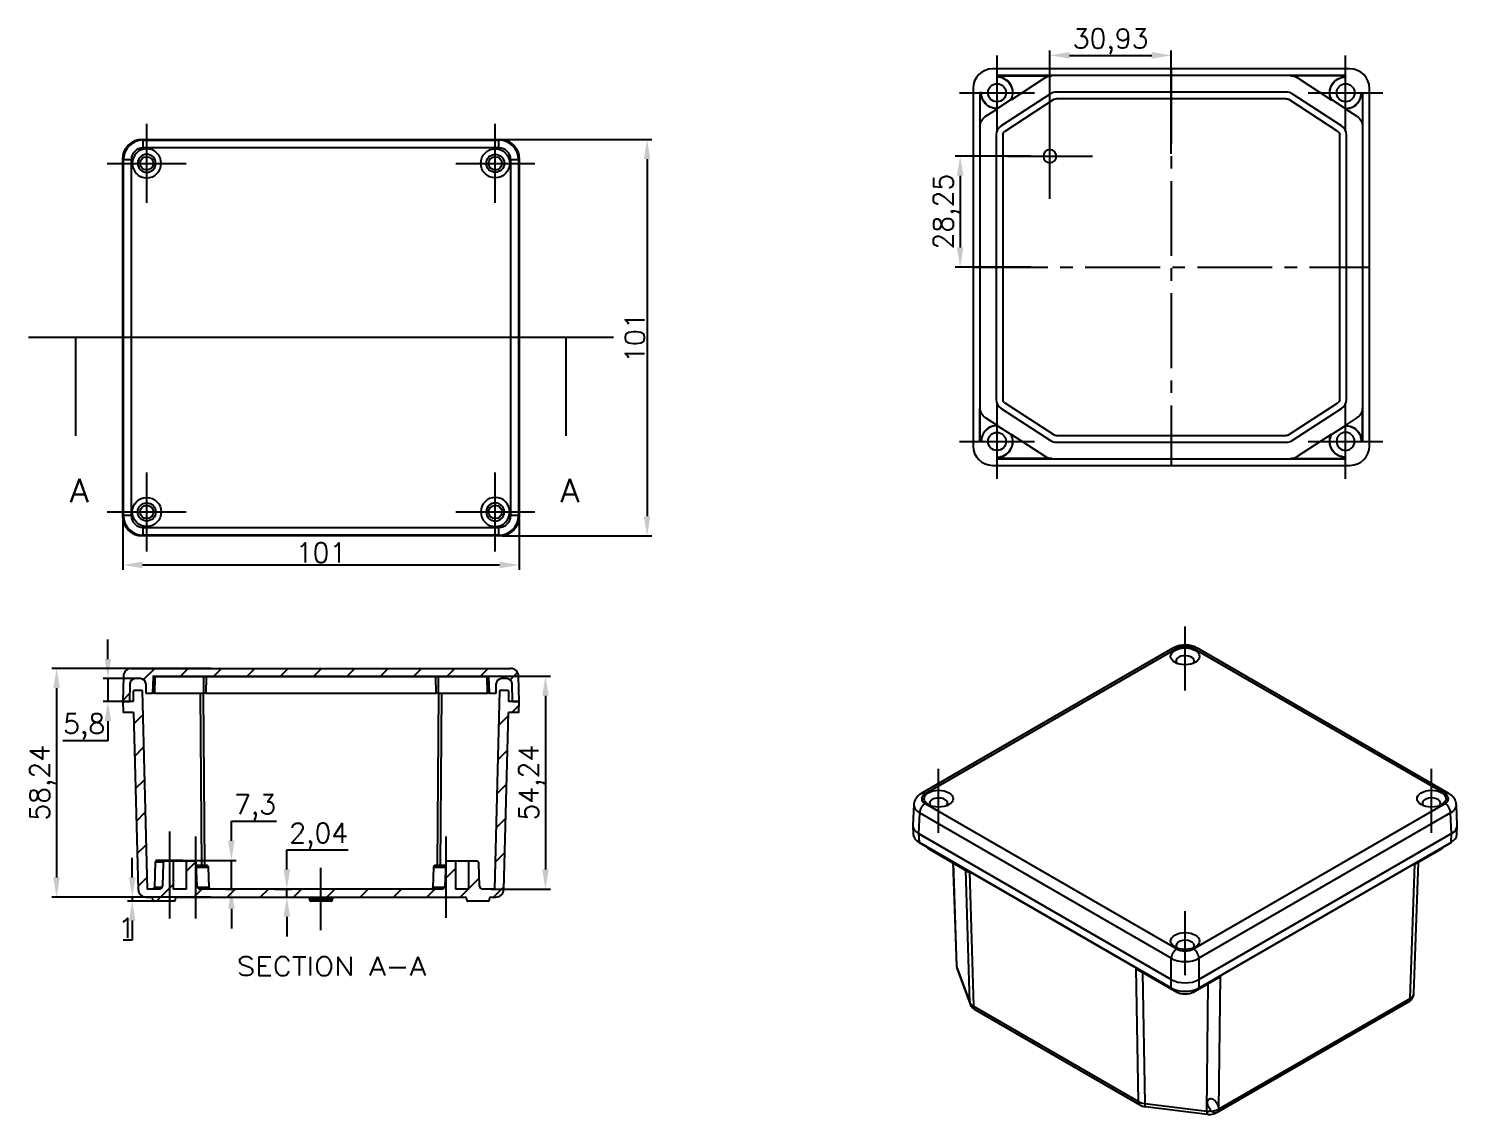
# Model space of a CAD drawing. Header units: millimetres. Extents: x 1378 to 1971, y 1043 to 1324.
# Drawn here: x 1378.2 to 1742.2, y 1047.1 to 1323.7 of the extents above; entities that cross this region are included whole.
import ezdxf
from ezdxf.lldxf.tags import DXFTag

# ---------------------------------------------------------------- set-up
doc = ezdxf.new("R2010")
doc.units = ezdxf.units.MM
doc.linetypes.add('CENTER2', pattern=[28.575, 19.05, -3.175, 3.175, -3.175])
for name, color, linetype in [('1', 7, 'Continuous'), ('50', 7, 'Continuous'), ('60', 7, 'Continuous'), ('zxx', 10, 'CENTER2')]:
    doc.layers.add(name, color=color, linetype=linetype)
doc.layers.add('ccx', color=90, linetype='Continuous', lineweight=15)
doc.styles.add('blockfont', font='simplex.shx', dxfattribs={"bigfont": 'bigfont'})
doc.styles.get("Standard").update_dxf_attribs({"font": 'txt', "bigfont": 'gbcbig.shx'})
tags = doc.linetypes.add('CENTER', pattern=[2, 1.25, -0.25, 0.25, -0.25]).pattern_tags.tags
tags[10:11] = [DXFTag(74, 4), DXFTag(75, 0), DXFTag(340, '0'), DXFTag(46, 0.0), DXFTag(50, 0.0), DXFTag(44, 0.0), DXFTag(45, 0.0)]
tags[8:9] = [DXFTag(74, 4), DXFTag(75, 0), DXFTag(340, '0'), DXFTag(46, 0.0), DXFTag(50, 0.0), DXFTag(44, 0.0), DXFTag(45, 0.0)]
tags[6:7] = [DXFTag(74, 4), DXFTag(75, 0), DXFTag(340, '0'), DXFTag(46, 0.0), DXFTag(50, 0.0), DXFTag(44, 0.0), DXFTag(45, 0.0)]
tags[4:5] = [DXFTag(74, 4), DXFTag(75, 0), DXFTag(340, '0'), DXFTag(46, 0.0), DXFTag(50, 0.0), DXFTag(44, 0.0), DXFTag(45, 0.0)]
tags = doc.linetypes.add('PHANTOM', pattern=[2.5, 1.25, -0.25, 0.25, -0.25, 0.25, -0.25]).pattern_tags.tags
tags[14:15] = [DXFTag(74, 4), DXFTag(75, 0), DXFTag(340, '0'), DXFTag(46, 0.0), DXFTag(50, 0.0), DXFTag(44, 0.0), DXFTag(45, 0.0)]
tags[12:13] = [DXFTag(74, 4), DXFTag(75, 0), DXFTag(340, '0'), DXFTag(46, 0.0), DXFTag(50, 0.0), DXFTag(44, 0.0), DXFTag(45, 0.0)]
tags[10:11] = [DXFTag(74, 4), DXFTag(75, 0), DXFTag(340, '0'), DXFTag(46, 0.0), DXFTag(50, 0.0), DXFTag(44, 0.0), DXFTag(45, 0.0)]
tags[8:9] = [DXFTag(74, 4), DXFTag(75, 0), DXFTag(340, '0'), DXFTag(46, 0.0), DXFTag(50, 0.0), DXFTag(44, 0.0), DXFTag(45, 0.0)]
tags[6:7] = [DXFTag(74, 4), DXFTag(75, 0), DXFTag(340, '0'), DXFTag(46, 0.0), DXFTag(50, 0.0), DXFTag(44, 0.0), DXFTag(45, 0.0)]
tags[4:5] = [DXFTag(74, 4), DXFTag(75, 0), DXFTag(340, '0'), DXFTag(46, 0.0), DXFTag(50, 0.0), DXFTag(44, 0.0), DXFTag(45, 0.0)]
doc.dimstyles.new('ISO-25', dxfattribs={"dimtxt": 5, "dimasz": 5, "dimexe": 1.25, "dimexo": 0.625, "dimtad": 1, "dimtoh": 1, "dimtxsty": 'Standard', "dimcen": 2.5, "dimadec": 0, "dimazin": 0, "dimtfac": 1, "dimtmove": 0, "dimatfit": 3, "dimfxl": 0, "dimarcsym": 0})

# ---------------------------------------------------------------- blocks, each defined once
blk = doc.blocks.new('HATCH1')
at = {"color": 251}
for p, q in [((354.799771, 467.370106), (354.851267, 467.42155)), ((448.089888, 467.275518), (448.244458, 467.429934)), ((352.021535, 464.594647), (352.056857, 464.629934)), ((451.128382, 461.829934), (452.996151, 463.695835)), ((354.846401, 458.935647), (357.110493, 461.197477)), ((447.861839, 458.566655), (450.247569, 460.950001)), ((355.062823, 450.670811), (357.326916, 452.932641)), ((447.633789, 449.857791), (450.01952, 452.241137)), ((355.279245, 442.405975), (357.543338, 444.667805)), ((447.405739, 441.148928), (449.79147, 443.532274)), ((355.495668, 434.141139), (357.75976, 436.402969)), ((447.17769, 432.440064), (449.56342, 434.82341)), ((355.71209, 425.876303), (357.976183, 428.138133)), ((446.94964, 423.7312), (449.335371, 426.114547)), ((368.220611, 421.410238), (370.593767, 423.781023)), ((355.928512, 417.611468), (358.192605, 419.873297)), ((434.16379, 419.439172), (436.820611, 422.093337)), ((440.220611, 417.008897), (442.869877, 419.655515)), ((360.592682, 413.789934), (364.820611, 418.013637)), ((370.08321, 414.789934), (372.125251, 416.829934)), ((378.572737, 414.789934), (380.614778, 416.829934)), ((387.062264, 414.789934), (389.104305, 416.829934)), ((395.551792, 414.789934), (397.593833, 416.829934)), ((404.041319, 414.789934), (406.08336, 416.829934)), ((412.530846, 414.789934), (414.572887, 416.829934)), ((421.020373, 414.789934), (423.062414, 416.829934)), ((429.5099, 414.789934), (431.551941, 416.829934)), ((437.999428, 414.789934), (440.041469, 416.829934)), ((446.488955, 414.789934), (449.107321, 417.405683))]:
    blk.add_line(p, q, dxfattribs=at)
blk = doc.blocks.new('HATCH3')
at = {"color": 251}
for p, q in [((357.338838, 470.16958), (360.202053, 473.029934)), ((366.729619, 471.069934), (368.69158, 473.029934)), ((375.219146, 471.069934), (377.181107, 473.029934)), ((383.708673, 471.069934), (385.670634, 473.029934)), ((392.1982, 471.069934), (394.160161, 473.029934)), ((400.687728, 471.069934), (402.649689, 473.029934)), ((409.177255, 471.069934), (411.139216, 473.029934)), ((417.666782, 471.069934), (419.628743, 473.029934)), ((426.156309, 471.069934), (428.11827, 473.029934)), ((434.645836, 471.069934), (436.607797, 473.029934)), ((443.135364, 471.069934), (445.097325, 473.029934)), ((450.705883, 470.151844), (452.584922, 472.029005)), ((352.026708, 464.86276), (353.772374, 466.606682))]:
    blk.add_line(p, q, dxfattribs=at)
blk = doc.blocks.new('ASSORTED_DRAFT1')
at = {"color": 43}
blk.add_solid([(340.020611, 557.276741), (341.628306, 551.276747), (338.412916, 551.276735), (340.020611, 557.276741)], dxfattribs=at)
blk = doc.blocks.new('ASSORTED_DRAFT2')
at = {"color": 43}
blk.add_solid([(465.020611, 557.276741), (466.628306, 551.276747), (463.412916, 551.276735), (465.020611, 557.276741)], dxfattribs=at)
blk = doc.blocks.new('*D23')
at = {"layer": 'ccx', "color": 0, "lineweight": -2}
for p, q in [((1498.82, 1295.45), (1537.02, 1295.45)), ((1535.77, 1290.45), (1535.77, 1199.45)), ((1498.82, 1194.45), (1537.02, 1194.45))]:
    blk.add_line(p, q, dxfattribs=at)
at = {"layer": 'ccx', "color": 0}
for points in [[(1534.94, 1290.45), (1536.6, 1290.45), (1535.77, 1295.45)], [(1534.94, 1199.45), (1536.6, 1199.45), (1535.77, 1194.45)]]:
    blk.add_solid(points, dxfattribs=at)
at = {"layer": 'Defpoints', "color": 0}
for p in [(1498.2, 1295.45), (1498.2, 1194.45), (1535.77, 1194.45)]:
    blk.add_point(p, dxfattribs=at)
at = {"layer": 'ccx', "color": 0, "insert": (1532.65, 1244.95), "char_height": 5, "attachment_point": 5, "rotation": 90}
blk.add_mtext('101', dxfattribs=at)
blk = doc.blocks.new('*D24')
at = {"layer": 'ccx', "color": 0, "lineweight": -2}
for p, q in [((1402.2, 1198.82), (1402.2, 1185.8)), ((1503.2, 1198.82), (1503.2, 1185.8)), ((1407.2, 1187.05), (1498.2, 1187.05))]:
    blk.add_line(p, q, dxfattribs=at)
at = {"layer": 'ccx', "color": 0}
for points in [[(1407.2, 1187.88), (1407.2, 1186.22), (1402.2, 1187.05)], [(1498.2, 1187.88), (1498.2, 1186.22), (1503.2, 1187.05)]]:
    blk.add_solid(points, dxfattribs=at)
at = {"layer": 'Defpoints', "color": 0}
for p in [(1402.2, 1199.45), (1503.2, 1199.45), (1503.2, 1187.05)]:
    blk.add_point(p, dxfattribs=at)
at = {"layer": 'ccx', "color": 0, "insert": (1452.7, 1190.18), "char_height": 5, "attachment_point": 5}
blk.add_mtext('101', dxfattribs=at)
blk = doc.blocks.new('*D25')
at = {"layer": 'ccx', "color": 0, "lineweight": -2}
for p, q in [((1404.61, 1107.46), (1404.61, 1112.46)), ((1416.85, 1102.46), (1403.36, 1102.46)), ((1413.52, 1101.46), (1403.36, 1101.46)), ((1404.61, 1102.46), (1404.61, 1101.46)), ((1404.61, 1096.46), (1404.61, 1091.46)), ((1404.61, 1091.46), (1402.32, 1091.46))]:
    blk.add_line(p, q, dxfattribs=at)
at = {"layer": 'ccx', "color": 0}
for points in [[(1403.77, 1107.46), (1405.44, 1107.46), (1404.61, 1102.46)], [(1403.77, 1096.46), (1405.44, 1096.46), (1404.61, 1101.46)]]:
    blk.add_solid(points, dxfattribs=at)
at = {"layer": 'Defpoints', "color": 0}
for p in [(1404.61, 1102.46), (1414.15, 1101.46), (1417.47, 1102.46)]:
    blk.add_point(p, dxfattribs=at)
at = {"layer": 'ccx', "color": 0, "insert": (1403.15, 1094.59), "char_height": 5, "attachment_point": 5}
blk.add_mtext('1', dxfattribs=at)
blk = doc.blocks.new('*D26')
at = {"layer": 'ccx', "color": 0, "lineweight": -2}
for p, q in [((1444, 1109.5), (1444, 1114.5)), ((1444, 1114.5), (1459.62, 1114.5)), ((1440.97, 1104.5), (1445.25, 1104.5)), ((1444, 1102.46), (1444, 1104.5)), ((1440.97, 1102.46), (1445.25, 1102.46)), ((1444, 1097.46), (1444, 1092.46))]:
    blk.add_line(p, q, dxfattribs=at)
at = {"layer": 'ccx', "color": 0}
for points in [[(1443.16, 1109.5), (1444.83, 1109.5), (1444, 1104.5)], [(1443.16, 1097.46), (1444.83, 1097.46), (1444, 1102.46)]]:
    blk.add_solid(points, dxfattribs=at)
at = {"layer": 'Defpoints', "color": 0}
for p in [(1440.34, 1104.5), (1444, 1104.5), (1440.34, 1102.46)]:
    blk.add_point(p, dxfattribs=at)
at = {"layer": 'ccx', "color": 0, "insert": (1452.12, 1118.05), "char_height": 5, "attachment_point": 5}
blk.add_mtext('2,04', dxfattribs=at)
blk = doc.blocks.new('*D27')
at = {"layer": 'ccx', "color": 0, "lineweight": -2}
for p, q in [((1429.86, 1116.8), (1429.86, 1121.8)), ((1429.86, 1121.8), (1441.32, 1121.8)), ((1417.15, 1111.8), (1431.11, 1111.8)), ((1429.86, 1104.5), (1429.86, 1111.8)), ((1428.43, 1104.5), (1431.11, 1104.5)), ((1429.86, 1099.5), (1429.86, 1094.5))]:
    blk.add_line(p, q, dxfattribs=at)
at = {"layer": 'ccx', "color": 0}
for points in [[(1429.03, 1116.8), (1430.69, 1116.8), (1429.86, 1111.8)], [(1429.03, 1099.5), (1430.69, 1099.5), (1429.86, 1104.5)]]:
    blk.add_solid(points, dxfattribs=at)
at = {"layer": 'Defpoints', "color": 0}
for p in [(1416.53, 1111.8), (1427.81, 1104.5), (1429.86, 1104.5)]:
    blk.add_point(p, dxfattribs=at)
at = {"layer": 'ccx', "color": 0, "insert": (1435.9, 1125.35), "char_height": 5, "attachment_point": 5}
blk.add_mtext('7,3', dxfattribs=at)
blk = doc.blocks.new('*D28')
at = {"layer": 'ccx', "color": 0, "lineweight": -2}
for p, q in [((1494.8, 1158.74), (1511.14, 1158.74)), ((1509.89, 1153.74), (1509.89, 1109.5)), ((1496.06, 1104.5), (1511.14, 1104.5))]:
    blk.add_line(p, q, dxfattribs=at)
at = {"layer": 'ccx', "color": 0}
for points in [[(1509.05, 1153.74), (1510.72, 1153.74), (1509.89, 1158.74)], [(1509.05, 1109.5), (1510.72, 1109.5), (1509.89, 1104.5)]]:
    blk.add_solid(points, dxfattribs=at)
at = {"layer": 'Defpoints', "color": 0}
for p in [(1494.17, 1158.74), (1495.43, 1104.5), (1509.89, 1104.5)]:
    blk.add_point(p, dxfattribs=at)
at = {"layer": 'ccx', "color": 0, "insert": (1506.34, 1131.62), "char_height": 5, "attachment_point": 5, "rotation": 90}
blk.add_mtext('54,24', dxfattribs=at)
blk = doc.blocks.new('*D29')
at = {"layer": 'ccx', "color": 0, "lineweight": -2}
for p, q in [((1424.63, 1160.7), (1384.08, 1160.7)), ((1385.33, 1155.7), (1385.33, 1107.46)), ((1424.63, 1102.46), (1384.08, 1102.46))]:
    blk.add_line(p, q, dxfattribs=at)
at = {"layer": 'ccx', "color": 0}
for points in [[(1384.5, 1155.7), (1386.16, 1155.7), (1385.33, 1160.7)], [(1384.5, 1107.46), (1386.16, 1107.46), (1385.33, 1102.46)]]:
    blk.add_solid(points, dxfattribs=at)
at = {"layer": 'Defpoints', "color": 0}
for p in [(1425.26, 1160.7), (1385.33, 1102.46), (1425.26, 1102.46)]:
    blk.add_point(p, dxfattribs=at)
at = {"layer": 'ccx', "color": 0, "insert": (1381.79, 1131.58), "char_height": 5, "attachment_point": 5, "rotation": 90}
blk.add_mtext('58,24', dxfattribs=at)
blk = doc.blocks.new('*D30')
at = {"layer": 'ccx', "color": 0, "lineweight": -2}
for p, q in [((1398.41, 1163.1), (1398.41, 1168.1)), ((1405.4, 1158.1), (1397.16, 1158.1)), ((1398.41, 1158.1), (1398.41, 1152.3)), ((1402.42, 1152.3), (1397.16, 1152.3)), ((1398.41, 1147.3), (1398.41, 1142.3)), ((1398.41, 1142.3), (1386.95, 1142.3))]:
    blk.add_line(p, q, dxfattribs=at)
at = {"layer": 'ccx', "color": 0}
for points in [[(1397.57, 1163.1), (1399.24, 1163.1), (1398.41, 1158.1)], [(1397.57, 1147.3), (1399.24, 1147.3), (1398.41, 1152.3)]]:
    blk.add_solid(points, dxfattribs=at)
at = {"layer": 'Defpoints', "color": 0}
for p in [(1406.02, 1158.1), (1398.41, 1152.3), (1403.05, 1152.3)]:
    blk.add_point(p, dxfattribs=at)
at = {"layer": 'ccx', "color": 0, "insert": (1392.36, 1145.85), "char_height": 5, "attachment_point": 5}
blk.add_mtext('5,8', dxfattribs=at)
blk = doc.blocks.new('*D41')
at = {"layer": 'ccx', "color": 0, "lineweight": -2}
for p, q in [((1633.51, 1291.17), (1614.28, 1291.17)), ((1615.53, 1286.17), (1615.53, 1267.92)), ((1633.51, 1262.92), (1614.28, 1262.92))]:
    blk.add_line(p, q, dxfattribs=at)
at = {"layer": 'ccx', "color": 0}
for points in [[(1614.69, 1286.17), (1616.36, 1286.17), (1615.53, 1291.17)], [(1614.69, 1267.92), (1616.36, 1267.92), (1615.53, 1262.92)]]:
    blk.add_solid(points, dxfattribs=at)
at = {"layer": 'Defpoints', "color": 0}
for p in [(1634.14, 1291.17), (1615.53, 1262.92), (1634.14, 1262.92)]:
    blk.add_point(p, dxfattribs=at)
at = {"layer": 'ccx', "color": 0, "insert": (1611.98, 1277.05), "char_height": 5, "attachment_point": 5, "rotation": 90}
blk.add_mtext('28,25', dxfattribs=at)
blk = doc.blocks.new('*D42')
at = {"layer": 'ccx', "color": 0, "lineweight": -2}
for p, q in [((1638.4, 1291.8), (1638.4, 1318.1)), ((1669.33, 1291.8), (1669.33, 1318.1)), ((1643.4, 1316.85), (1664.33, 1316.85))]:
    blk.add_line(p, q, dxfattribs=at)
at = {"layer": 'ccx', "color": 0}
for points in [[(1643.4, 1317.69), (1643.4, 1316.02), (1638.4, 1316.85)], [(1664.33, 1317.69), (1664.33, 1316.02), (1669.33, 1316.85)]]:
    blk.add_solid(points, dxfattribs=at)
at = {"layer": 'Defpoints', "color": 0}
for p in [(1669.33, 1316.85), (1638.4, 1291.17), (1669.33, 1291.17)]:
    blk.add_point(p, dxfattribs=at)
at = {"layer": 'ccx', "color": 0, "insert": (1653.87, 1320.39), "char_height": 5, "attachment_point": 5}
blk.add_mtext('30,93', dxfattribs=at)

msp = doc.modelspace()

# ---------------------------------------------------------------- linework, layer by layer
at = {"layer": '1', "color": 23, "linetype": 'CENTER', "ltscale": 6.35}
for p, q in [((1624.931, 1297.795), (1624.931, 1316.845)), ((1713.731, 1297.795), (1713.731, 1316.845)), ((1615.406, 1307.32), (1634.456, 1307.32)), ((1704.206, 1307.32), (1723.256, 1307.32)), ((1624.931, 1208.995), (1624.931, 1228.045)), ((1713.731, 1208.995), (1713.731, 1228.045)), ((1615.406, 1218.52), (1634.456, 1218.52)), ((1704.206, 1218.52), (1723.256, 1218.52))]:
    msp.add_line(p, q, dxfattribs=at)
at = {"layer": '1', "color": 132}
for p, q in [((1714.833, 1313.42), (1623.829, 1313.42)), ((1624.931, 1311.32), (1624.931, 1311.72)), ((1713.731, 1311.72), (1624.931, 1311.72)), ((1624.983, 1311.668), (1624.931, 1311.72)), ((1624.983, 1311.372), (1624.983, 1311.668)), ((1624.983, 1311.668), (1638.888, 1311.668)), ((1637.254, 1311.184), (1628.575, 1305.548)), ((1713.679, 1311.668), (1699.774, 1311.668)), ((1701.408, 1311.184), (1710.087, 1305.548)), ((1713.679, 1311.668), (1713.731, 1311.72)), ((1713.679, 1311.372), (1713.679, 1311.668)), ((1713.731, 1311.32), (1713.731, 1311.72)), ((1618.831, 1308.422), (1618.831, 1217.419)), ((1620.931, 1307.32), (1620.531, 1307.32)), ((1620.531, 1307.32), (1620.531, 1218.52)), ((1620.583, 1307.268), (1620.531, 1307.32)), ((1620.879, 1307.268), (1620.583, 1307.268)), ((1620.583, 1307.268), (1620.583, 1298.73)), ((1638.557, 1307.085), (1625.96, 1298.904)), ((1698.635, 1307.52), (1640.027, 1307.52)), ((1712.702, 1298.904), (1700.105, 1307.085)), ((1717.731, 1307.32), (1718.131, 1307.32)), ((1717.783, 1307.268), (1718.079, 1307.268)), ((1718.079, 1307.268), (1718.131, 1307.32)), ((1718.079, 1307.268), (1718.079, 1298.73)), ((1718.131, 1218.52), (1718.131, 1307.32)), ((1719.831, 1217.419), (1719.831, 1308.422)), ((1621.949, 1301.245), (1625.068, 1303.27)), ((1628.534, 1305.584), (1625.052, 1303.322)), ((1639.483, 1305.659), (1626.886, 1297.479)), ((1698.634, 1305.82), (1640.028, 1305.82)), ((1711.776, 1297.479), (1699.179, 1305.659)), ((1713.61, 1303.322), (1710.128, 1305.584)), ((1716.713, 1301.245), (1713.594, 1303.27)), ((1624.731, 1296.64), (1624.731, 1229.2)), ((1626.431, 1296.64), (1626.431, 1229.201)), ((1712.231, 1229.201), (1712.231, 1296.64)), ((1713.931, 1229.2), (1713.931, 1296.64)), ((1407.194, 1295.451), (1498.198, 1295.451)), ((1407.194, 1295.451), (1407.363, 1295.282)), ((1407.363, 1293.283), (1407.363, 1295.282)), ((1407.363, 1295.282), (1498.029, 1295.282)), ((1498.029, 1293.283), (1407.363, 1293.283)), ((1498.029, 1295.282), (1498.198, 1295.451)), ((1498.029, 1293.283), (1498.029, 1295.282)), ((1402.196, 1199.449), (1402.196, 1290.453)), ((1402.365, 1290.284), (1402.196, 1290.453)), ((1404.364, 1290.284), (1402.365, 1290.284)), ((1402.365, 1199.618), (1402.365, 1290.284)), ((1404.364, 1290.284), (1404.364, 1199.618)), ((1501.028, 1199.618), (1501.028, 1290.284)), ((1503.027, 1290.284), (1501.028, 1290.284)), ((1503.196, 1290.453), (1503.027, 1290.284)), ((1503.027, 1290.284), (1503.027, 1199.618)), ((1503.196, 1290.453), (1503.196, 1199.449)), ((1620.583, 1218.573), (1620.583, 1227.111)), ((1625.96, 1226.937), (1638.557, 1218.756)), ((1626.886, 1228.362), (1639.483, 1220.182)), ((1699.179, 1220.182), (1711.776, 1228.362)), ((1700.105, 1218.756), (1712.702, 1226.937)), ((1718.079, 1218.573), (1718.079, 1227.111)), ((1621.949, 1224.596), (1625.068, 1222.57)), ((1716.713, 1224.596), (1713.594, 1222.57)), ((1625.052, 1222.519), (1628.534, 1220.257)), ((1628.575, 1220.293), (1637.254, 1214.657)), ((1640.028, 1220.02), (1698.634, 1220.02)), ((1710.087, 1220.293), (1701.408, 1214.657)), ((1710.128, 1220.257), (1713.61, 1222.519)), ((1620.583, 1218.573), (1620.531, 1218.52)), ((1620.931, 1218.52), (1620.531, 1218.52)), ((1620.879, 1218.573), (1620.583, 1218.573)), ((1640.027, 1218.32), (1698.635, 1218.32)), ((1717.731, 1218.52), (1718.131, 1218.52)), ((1717.783, 1218.573), (1718.079, 1218.573)), ((1718.079, 1218.573), (1718.131, 1218.52)), ((1623.829, 1212.42), (1714.833, 1212.42)), ((1624.931, 1214.12), (1624.931, 1214.52)), ((1624.983, 1214.173), (1624.931, 1214.12)), ((1624.931, 1214.12), (1713.731, 1214.12)), ((1624.983, 1214.173), (1624.983, 1214.468)), ((1638.888, 1214.173), (1624.983, 1214.173)), ((1699.774, 1214.173), (1713.679, 1214.173)), ((1713.679, 1214.173), (1713.679, 1214.468)), ((1713.679, 1214.173), (1713.731, 1214.12)), ((1713.731, 1214.12), (1713.731, 1214.52)), ((1402.196, 1199.449), (1402.365, 1199.618)), ((1404.364, 1199.618), (1402.365, 1199.618)), ((1503.027, 1199.618), (1501.028, 1199.618)), ((1503.027, 1199.618), (1503.196, 1199.449)), ((1407.363, 1194.62), (1407.194, 1194.451)), ((1498.198, 1194.451), (1407.194, 1194.451)), ((1407.363, 1196.619), (1498.029, 1196.619)), ((1407.363, 1194.62), (1407.363, 1196.619)), ((1498.029, 1194.62), (1407.363, 1194.62)), ((1498.029, 1194.62), (1498.029, 1196.619)), ((1498.198, 1194.451), (1498.029, 1194.62)), ((1402.365, 1158.756), (1402.196, 1152.304)), ((1404.364, 1160.704), (1501.028, 1160.704)), ((1406.734, 1158.104), (1405.314, 1158.104)), ((1409.904, 1158.549), (1409.796, 1154.444)), ((1410.104, 1158.744), (1495.289, 1158.744)), ((1410.359, 1158.549), (1410.251, 1154.444)), ((1422.88, 1158.549), (1410.359, 1158.549)), ((1422.848, 1154.444), (1422.88, 1158.549)), ((1423.425, 1158.549), (1423.393, 1154.444)), ((1423.425, 1158.744), (1423.425, 1158.549)), ((1481.968, 1158.549), (1423.425, 1158.549)), ((1481.968, 1158.744), (1481.968, 1158.549)), ((1482, 1154.444), (1481.968, 1158.549)), ((1495.033, 1158.549), (1482.512, 1158.549)), ((1482.512, 1158.549), (1482.544, 1154.444)), ((1495.141, 1154.444), (1495.033, 1158.549)), ((1495.596, 1154.444), (1495.489, 1158.549)), ((1500.078, 1158.104), (1498.658, 1158.104)), ((1503.196, 1152.304), (1503.027, 1158.756)), ((1404.015, 1156.838), (1403.896, 1152.304)), ((1408.034, 1156.838), (1408.096, 1154.444)), ((1408.096, 1154.444), (1409.796, 1154.444)), ((1410.251, 1154.444), (1409.796, 1154.444)), ((1410.251, 1154.444), (1422.848, 1154.444)), ((1423.393, 1154.444), (1422.848, 1154.444)), ((1423.393, 1154.444), (1482, 1154.444)), ((1482.544, 1154.444), (1482, 1154.444)), ((1482.544, 1154.444), (1495.141, 1154.444)), ((1495.596, 1154.444), (1495.141, 1154.444)), ((1495.596, 1154.444), (1497.296, 1154.444)), ((1497.296, 1154.444), (1497.359, 1156.838)), ((1501.496, 1152.304), (1501.377, 1156.838)), ((1402.196, 1152.304), (1403.896, 1152.304)), ((1501.496, 1152.304), (1503.196, 1152.304))]:
    msp.add_line(p, q, dxfattribs=at)
at = {"layer": '1', "color": 23, "linetype": 'CENTER', "ltscale": 7.215818}
for p, q in [((1638.401, 1280.347), (1638.401, 1301.994)), ((1627.577, 1291.17), (1649.225, 1291.17))]:
    msp.add_line(p, q, dxfattribs=at)
at = {"layer": '1', "color": 23, "linetype": 'CENTER', "ltscale": 6.7}
for p, q in [((1408.296, 1279.301), (1408.296, 1299.401)), ((1497.096, 1279.301), (1497.096, 1299.401)), ((1398.246, 1289.351), (1418.346, 1289.351)), ((1487.046, 1289.351), (1507.146, 1289.351)), ((1408.296, 1190.501), (1408.296, 1210.601)), ((1497.096, 1190.501), (1497.096, 1210.601)), ((1398.246, 1200.551), (1418.346, 1200.551)), ((1487.046, 1200.551), (1507.146, 1200.551))]:
    msp.add_line(p, q, dxfattribs=at)
at = {"layer": '1', "color": 43, "linetype": 'PHANTOM', "ltscale": 11.92}
msp.add_line((1527.196, 1244.951), (1378.196, 1244.951), dxfattribs=at)
at = {"layer": '1', "color": 43}
for p, q in [((1390.196, 1219.951), (1390.196, 1244.951)), ((1515.196, 1219.951), (1515.196, 1244.951))]:
    msp.add_line(p, q, dxfattribs=at)
at = {"layer": '1', "color": 23, "linetype": 'CENTER', "ltscale": 5.430862}
for p, q in [((1672.842, 1155.052), (1672.842, 1171.345)), ((1610.051, 1118.8), (1610.051, 1135.092)), ((1735.633, 1118.8), (1735.633, 1135.092)), ((1672.842, 1082.547), (1672.842, 1098.84))]:
    msp.add_line(p, q, dxfattribs=at)
at = {"layer": '1', "color": 150}
for p, q in [((1404.896, 1152.304), (1404.967, 1155.007)), ((1407.025, 1155.104), (1405.067, 1155.104)), ((1407.125, 1155.007), (1408.448, 1104.504)), ((1422.353, 1110.504), (1422.012, 1154.444)), ((1422.665, 1154.444), (1423.006, 1110.504)), ((1482.386, 1110.504), (1482.727, 1154.444)), ((1483.38, 1154.444), (1483.04, 1110.504)), ((1496.945, 1104.504), (1498.267, 1155.007)), ((1500.325, 1155.104), (1498.367, 1155.104)), ((1500.425, 1155.007), (1500.496, 1152.304)), ((1402.196, 1152.304), (1402.267, 1149.601)), ((1404.896, 1152.304), (1402.196, 1152.304)), ((1503.196, 1152.304), (1500.496, 1152.304)), ((1503.125, 1149.601), (1503.196, 1152.304)), ((1404.946, 1149.504), (1402.367, 1149.504)), ((1404.946, 1149.504), (1406.127, 1104.412)), ((1499.265, 1104.412), (1500.446, 1149.504)), ((1503.025, 1149.504), (1500.446, 1149.504)), ((1410.479, 1111.322), (1410.258, 1104.987)), ((1412.529, 1111.322), (1410.479, 1111.322)), ((1417.313, 1111.804), (1410.979, 1111.804)), ((1412.479, 1111.122), (1412.275, 1105.276)), ((1414.996, 1111.604), (1412.979, 1111.604)), ((1414.996, 1111.604), (1414.996, 1104.504)), ((1418.396, 1111.604), (1414.996, 1111.604)), ((1420.413, 1111.604), (1418.396, 1111.604)), ((1418.396, 1104.504), (1418.396, 1111.604)), ((1421.117, 1105.276), (1420.913, 1111.122)), ((1423.559, 1110.504), (1420.934, 1110.504)), ((1484.458, 1110.504), (1481.833, 1110.504)), ((1484.479, 1111.122), (1484.275, 1105.276)), ((1486.996, 1111.604), (1484.979, 1111.604)), ((1486.996, 1111.604), (1486.996, 1104.504)), ((1490.396, 1111.604), (1486.996, 1111.604)), ((1490.396, 1104.504), (1490.396, 1111.604)), ((1492.413, 1111.604), (1490.396, 1111.604)), ((1493.117, 1105.276), (1492.913, 1111.122)), ((1424.059, 1110.017), (1420.952, 1110.017)), ((1424.191, 1104.991), (1424.059, 1110.017)), ((1481.333, 1110.017), (1481.202, 1104.991)), ((1484.441, 1110.017), (1481.333, 1110.017)), ((1411.476, 1104.504), (1408.448, 1104.504)), ((1410.258, 1104.987), (1412.21, 1104.987)), ((1418.396, 1104.504), (1414.996, 1104.504)), ((1421.181, 1104.991), (1424.191, 1104.991)), ((1483.476, 1104.504), (1421.917, 1104.504)), ((1481.202, 1104.991), (1484.212, 1104.991)), ((1490.396, 1104.504), (1486.996, 1104.504)), ((1496.945, 1104.504), (1493.917, 1104.504)), ((1408.126, 1102.464), (1409.357, 1102.464)), ((1409.756, 1102.075), (1409.762, 1101.854)), ((1415.23, 1101.464), (1410.162, 1101.464)), ((1415.63, 1101.854), (1415.636, 1102.075)), ((1416.036, 1102.464), (1489.357, 1102.464)), ((1455.636, 1102.075), (1449.756, 1102.075)), ((1449.756, 1102.075), (1449.762, 1101.854)), ((1455.63, 1101.854), (1449.762, 1101.854)), ((1455.23, 1101.464), (1450.162, 1101.464)), ((1455.63, 1101.854), (1455.636, 1102.075)), ((1489.756, 1102.075), (1489.762, 1101.854)), ((1495.23, 1101.464), (1490.162, 1101.464)), ((1495.63, 1101.854), (1495.636, 1102.075)), ((1496.036, 1102.464), (1497.266, 1102.464))]:
    msp.add_line(p, q, dxfattribs=at)
at = {"layer": '1', "color": 23, "linetype": 'CENTER', "ltscale": 7.386558}
msp.add_line((1414.146, 1097.012), (1414.146, 1119.172), dxfattribs=at)
at = {"layer": '1', "color": 23, "linetype": 'CENTER', "ltscale": 6.951771}
msp.add_line((1420.796, 1097.012), (1420.796, 1117.867), dxfattribs=at)
at = {"layer": '1', "color": 23, "linetype": 'CENTER', "ltscale": 6.908726}
msp.add_line((1484.596, 1097.141), (1484.596, 1117.867), dxfattribs=at)
at = {"layer": '1', "color": 23, "linetype": 'CENTER', "ltscale": 5.306981}
msp.add_line((1452.696, 1094.004), (1452.696, 1109.925), dxfattribs=at)
at = {"layer": '1', "color": 132}
for centre, radius in [((1624.931, 1307.32), 2.3), ((1713.731, 1307.32), 2.3), ((1497.096, 1289.351), 3.7), ((1497.096, 1289.351), 2.3), ((1624.931, 1218.52), 2.3), ((1408.296, 1200.551), 3.7), ((1408.296, 1200.551), 2.3)]:
    msp.add_circle(centre, radius, dxfattribs=at)
at = {"layer": '1', "color": 132, "extrusion": (0, 0, -1)}
for centre, radius in [((-1408.296, 1289.351), 3.7), ((-1638.401, 1291.17), 1.65), ((-1408.296, 1289.351), 2.3), ((-1713.731, 1218.52), 2.3), ((-1497.096, 1200.551), 3.7), ((-1497.096, 1200.551), 2.3)]:
    msp.add_circle(centre, radius, dxfattribs=at)
at = {"layer": '1', "color": 150}
for centre in [(1408.296, 1289.351), (1497.096, 1289.351), (1408.296, 1200.551), (1497.096, 1200.551)]:
    msp.add_circle(centre, 1.7, dxfattribs=at)
at = {"layer": '1', "color": 132}
for centre, radius, start, end in [((1624.931, 1307.32), 4, 334.26935, 90), ((1624.931, 1307.32), 4.052, 334.0615, 89.2595), ((1713.731, 1307.32), 4.052, 268.0615, 359.2595), ((1713.731, 1307.32), 4, 268.26935, 0), ((1624.931, 1218.52), 4.052, 88.0615, 179.2595), ((1624.931, 1218.52), 4, 88.26935, 180), ((1624.931, 1218.52), 4, 270, 25.73065), ((1624.931, 1218.52), 4.052, 270.7405, 25.9385), ((1404.364, 1158.704), 2, 90, 178.5), ((1405.314, 1156.804), 1.3, 90, 178.5), ((1406.734, 1156.804), 1.3, 1.5, 90), ((1410.104, 1158.544), 0.2, 90, 178.5), ((1495.289, 1158.544), 0.2, 1.5, 90), ((1498.658, 1156.804), 1.3, 90, 178.5), ((1500.078, 1156.804), 1.3, 1.5, 90), ((1501.028, 1158.704), 2, 1.5, 90)]:
    msp.add_arc(centre, radius, start, end, dxfattribs=at)
at = {"layer": '1', "color": 132, "extrusion": (0, 0, -1)}
for centre, radius, start, end in [((-1713.731, 1307.32), 4.052, 334.0615, 89.2595), ((-1713.731, 1307.32), 4, 334.26935, 90), ((-1624.931, 1307.32), 4.052, 268.0615, 359.2595), ((-1624.931, 1307.32), 4, 268.26935, 0), ((-1713.731, 1218.52), 4.052, 270.7405, 25.9385), ((-1713.731, 1218.52), 4, 270, 25.73065), ((-1713.731, 1218.52), 4.052, 88.0615, 179.2595), ((-1713.731, 1218.52), 4, 88.26935, 180)]:
    msp.add_arc(centre, radius, start, end, dxfattribs=at)
at = {"layer": '1', "color": 150}
for centre, radius, start, end in [((1405.067, 1155.004), 0.1, 90, 178.5), ((1407.025, 1155.004), 0.1, 1.5, 90), ((1498.367, 1155.004), 0.1, 90, 178.5), ((1500.325, 1155.004), 0.1, 1.5, 90), ((1402.367, 1149.604), 0.1, 181.5, 270), ((1503.025, 1149.604), 0.1, 270, 358.5), ((1410.979, 1111.304), 0.5, 90, 178), ((1412.979, 1111.104), 0.5, 90, 178), ((1417.313, 1111.304), 0.5, 36.86997, 90), ((1420.413, 1111.104), 0.5, 2, 90), ((1423.559, 1110.004), 0.5, 1.5, 90), ((1481.833, 1110.004), 0.5, 90, 178.5), ((1484.979, 1111.104), 0.5, 90, 178), ((1492.413, 1111.104), 0.5, 2, 90), ((1408.126, 1104.464), 2, 181.5, 270), ((1411.476, 1105.304), 0.8, 270, 358), ((1421.917, 1105.304), 0.8, 182, 270), ((1483.476, 1105.304), 0.8, 270, 358), ((1493.917, 1105.304), 0.8, 182, 270), ((1497.266, 1104.464), 2, 270, 358.5), ((1409.357, 1102.064), 0.4, 1.5, 90), ((1410.162, 1101.864), 0.4, 181.5, 270), ((1415.23, 1101.864), 0.4, 270, 358.5), ((1416.036, 1102.064), 0.4, 90, 178.5), ((1450.162, 1101.864), 0.4, 181.5, 270), ((1455.23, 1101.864), 0.4, 270, 358.5), ((1489.357, 1102.064), 0.4, 1.5, 90), ((1490.162, 1101.864), 0.4, 181.5, 270), ((1495.23, 1101.864), 0.4, 270, 358.5), ((1496.036, 1102.064), 0.4, 90, 178.5)]:
    msp.add_arc(centre, radius, start, end, dxfattribs=at)
at = {"layer": '1', "color": 150, "extrusion": (0, 0, -1)}
for centre, radius, start, end in [((-1409.758, 1105.004), 0.5, 182, 270), ((-1424.69, 1105.004), 0.5, 270, 358.5), ((-1480.702, 1105.004), 0.5, 181.5, 270), ((-1449.357, 1102.064), 0.4, 90, 178.5), ((-1456.036, 1102.064), 0.4, 1.5, 90)]:
    msp.add_arc(centre, radius, start, end, dxfattribs=at)
at = {"layer": '1', "color": 132}
for centre, major_axis, ratio, start_param, end_param in [((1623.833, 1308.419), (-3.538, 3.538), 0.999315, 5.4981298, 7.0682409), ((1714.829, 1308.419), (3.538, 3.538), 0.999315, 5.4981298, 7.0682409), ((1640.028, 1304.819), (0.767, -2.59), 0.999627, 2.8537148, 3.4294705), ((1698.634, 1304.819), (-0.767, -2.59), 0.999627, 2.8537148, 3.4294705), ((1627.432, 1296.639), (2.374, -1.289), 0.999556, 2.6443599, 3.6388254), ((1711.23, 1296.639), (-2.374, -1.289), 0.999556, 2.6443599, 3.6388254), ((1407.366, 1290.282), (-3.536, 3.536), 0.999863, 5.4981298, 7.0682409), ((1407.366, 1290.282), (-2.123, 2.123), 0.999315, 5.4981298, 7.0682409), ((1498.027, 1290.282), (3.536, 3.536), 0.999863, 5.4981298, 7.0682409), ((1498.027, 1290.282), (2.123, 2.123), 0.999315, 5.4981298, 7.0682409), ((1627.432, 1229.201), (2.374, 1.289), 0.999556, 2.6443599, 3.6388254), ((1711.23, 1229.201), (-2.374, 1.289), 0.999556, 2.6443599, 3.6388254), ((1623.833, 1217.422), (-3.538, -3.538), 0.999315, 5.4981298, 7.0682409), ((1640.028, 1221.021), (0.767, 2.59), 0.999627, 2.8537148, 3.4294705), ((1698.634, 1221.021), (-0.767, 2.59), 0.999627, 2.8537148, 3.4294705), ((1714.829, 1217.422), (3.538, -3.538), 0.999315, 5.4981298, 7.0682409), ((1407.366, 1199.62), (3.536, 3.536), 0.999863, 2.3565371, 3.9266482), ((1407.366, 1199.62), (-2.123, -2.123), 0.999315, 5.4981298, 7.0682409), ((1498.027, 1199.62), (2.123, -2.123), 0.999315, 5.4981298, 7.0682409), ((1498.027, 1199.62), (-3.536, 3.536), 0.999863, 2.3565371, 3.9266482), ((1410.904, 1158.544), (-1, 0.005), 0.002841, 5.2886602, 6.2831258), ((1410.468, 1158.544), (0, -0.2), 0.544639, 3.1415927, 4.686209), ((1422.989, 1158.544), (0, -0.2), 0.544639, 3.1415927, 4.686209), ((1423.425, 1158.544), (-1, 0.002), 0.005235, 4.7125595, 5.2883152), ((1481.968, 1158.544), (1, 0.002), 0.005235, 0.9948701, 1.5706258), ((1482.403, 1158.544), (0, -0.2), 0.544639, 1.5969763, 3.1415927), ((1494.925, 1158.544), (0, -0.2), 0.544639, 1.5969763, 3.1415927), ((1494.488, 1158.544), (1, 0.005), 0.002841, 0.0000595, 0.9945251)]:
    msp.add_ellipse(centre, major_axis=major_axis, ratio=ratio, start_param=start_param, end_param=end_param, dxfattribs=at)
at = {"layer": '1', "color": 132, "extrusion": (0, 0, -1)}
for centre, major_axis, ratio, start_param, end_param in [((1638.888, 1308.667), (0.852, -2.878), 0.999627, 2.8537148, 3.4294705), ((1699.774, 1308.667), (-0.852, -2.878), 0.999627, 2.8537148, 3.4294705), ((1640.028, 1304.82), (0.284, -0.959), 0.999627, 2.8537148, 3.4294705), ((1698.634, 1304.82), (-0.284, -0.959), 0.999627, 2.8537148, 3.4294705), ((1623.584, 1298.728), (2.638, -1.432), 0.999556, 2.6443599, 3.6388254), ((1715.078, 1298.728), (-2.638, -1.432), 0.999556, 2.6443599, 3.6388254), ((1627.431, 1296.64), (0.879, -0.477), 0.999556, 2.6443599, 3.6388254), ((1711.231, 1296.64), (-0.879, -0.477), 0.999556, 2.6443599, 3.6388254), ((1407.198, 1290.449), (-3.538, 3.538), 0.999315, 5.4981298, 7.0682409), ((1498.194, 1290.449), (3.538, 3.538), 0.999315, 5.4981298, 7.0682409), ((1623.584, 1227.112), (2.638, 1.432), 0.999556, 2.6443599, 3.6388254), ((1627.431, 1229.201), (0.879, 0.477), 0.999556, 2.6443599, 3.6388254), ((1711.231, 1229.201), (-0.879, 0.477), 0.999556, 2.6443599, 3.6388254), ((1715.078, 1227.112), (-2.638, 1.432), 0.999556, 2.6443599, 3.6388254), ((1640.028, 1221.021), (0.284, 0.959), 0.999627, 2.8537148, 3.4294705), ((1698.634, 1221.021), (-0.284, 0.959), 0.999627, 2.8537148, 3.4294705), ((1638.888, 1217.174), (0.852, 2.878), 0.999627, 2.8537148, 3.4294705), ((1699.774, 1217.174), (-0.852, 2.878), 0.999627, 2.8537148, 3.4294705), ((1407.198, 1199.453), (-3.538, -3.538), 0.999315, 5.4981298, 7.0682409), ((1498.194, 1199.453), (3.538, -3.538), 0.999315, 5.4981298, 7.0682409)]:
    msp.add_ellipse(centre, major_axis=major_axis, ratio=ratio, start_param=start_param, end_param=end_param, dxfattribs=at)
at = {"layer": '1', "color": 150}
for centre, major_axis in [((1407.198, 1290.449), (-3.538, 3.538)), ((1498.194, 1290.449), (3.538, 3.538)), ((1407.198, 1199.453), (-3.538, -3.538)), ((1498.194, 1199.453), (3.538, -3.538))]:
    msp.add_ellipse(centre, major_axis=major_axis, ratio=0.999315, start_param=5.4981298, end_param=7.0682409, dxfattribs=at)
at = {"layer": '1', "color": 132}
for points in [[(1624.983, 1311.372), (1624.966, 1311.355), (1624.948, 1311.338), (1624.931, 1311.32)], [(1713.679, 1311.372), (1713.696, 1311.355), (1713.714, 1311.338), (1713.731, 1311.32)], [(1620.879, 1307.268), (1620.896, 1307.285), (1620.914, 1307.303), (1620.931, 1307.32)], [(1717.783, 1307.268), (1717.766, 1307.285), (1717.748, 1307.303), (1717.731, 1307.32)], [(1625.068, 1303.27), (1625.063, 1303.288), (1625.057, 1303.305), (1625.052, 1303.322)], [(1628.575, 1305.548), (1628.562, 1305.56), (1628.548, 1305.572), (1628.534, 1305.584)], [(1710.087, 1305.548), (1710.1, 1305.56), (1710.114, 1305.572), (1710.128, 1305.584)], [(1713.594, 1303.27), (1713.599, 1303.288), (1713.605, 1303.305), (1713.61, 1303.322)], [(1625.068, 1222.57), (1625.063, 1222.553), (1625.057, 1222.536), (1625.052, 1222.519)], [(1628.575, 1220.293), (1628.562, 1220.281), (1628.548, 1220.269), (1628.534, 1220.257)], [(1710.087, 1220.293), (1710.1, 1220.281), (1710.114, 1220.269), (1710.128, 1220.257)], [(1713.594, 1222.57), (1713.599, 1222.553), (1713.605, 1222.536), (1713.61, 1222.519)], [(1620.879, 1218.573), (1620.896, 1218.555), (1620.914, 1218.538), (1620.931, 1218.52)], [(1717.783, 1218.573), (1717.766, 1218.555), (1717.748, 1218.538), (1717.731, 1218.52)], [(1624.983, 1214.468), (1624.966, 1214.486), (1624.948, 1214.503), (1624.931, 1214.52)], [(1713.679, 1214.468), (1713.696, 1214.486), (1713.714, 1214.503), (1713.731, 1214.52)]]:
    msp.add_open_spline(points, degree=3, dxfattribs=at)
at = {"layer": '50', "color": 132}
for p, q in [((1669.722, 1165.855), (1605.612, 1128.841)), ((1670.722, 1165.756), (1606.612, 1128.742)), ((1739.073, 1128.742), (1674.963, 1165.756)), ((1740.073, 1128.841), (1675.963, 1165.855)), ((1603.736, 1126.02), (1603.496, 1120.734)), ((1606.612, 1126.293), (1670.722, 1089.279)), ((1674.963, 1089.279), (1739.073, 1126.293)), ((1742.188, 1120.734), (1741.949, 1126.02)), ((1605.198, 1123.887), (1604.959, 1118.618)), ((1669.308, 1086.873), (1605.198, 1123.887)), ((1740.487, 1123.887), (1676.377, 1086.873)), ((1740.726, 1118.618), (1740.487, 1123.887)), ((1669.308, 1081.466), (1604.959, 1118.618)), ((1740.726, 1118.618), (1676.377, 1081.466)), ((1669.308, 1081.466), (1669.308, 1086.873)), ((1676.377, 1086.873), (1676.377, 1081.466))]:
    msp.add_line(p, q, dxfattribs=at)
for centre, major_axis in [((1672.842, 1163.77), (3.7, 0)), ((1610.051, 1127.517), (-3.7, 0)), ((1735.633, 1127.517), (-3.7, 0)), ((1672.842, 1091.265), (3.7, 0))]:
    msp.add_ellipse(centre, major_axis=major_axis, ratio=0.57735, dxfattribs=at)
for centre, major_axis, ratio, start_param, end_param in [((1670.722, 1164.123), (1, -1.732), 0.57735, 2.3561945, 3.1415835), ((1672.842, 1164.53), (3, 0), 0.577746, 0.7857408, 2.3558519), ((1674.963, 1164.123), (-1, -1.732), 0.57735, 3.1416019, 3.9269908), ((1672.842, 1162.627), (2.3, 0), 0.57735, 2.3561946, 3.6559304), ((1672.842, 1162.627), (2.3, 0), 0.57735, 0, 2.3561948), ((1672.842, 1162.627), (2.3, 0), 0.57735, 5.7688478, 6.2831853), ((1608.735, 1127.517), (3.002, 0), 0.576955, 2.3565371, 3.9266482), ((1606.612, 1127.109), (1, -1.732), 0.57735, 2.3561945, 3.1418251), ((1739.073, 1127.109), (-1, -1.732), 0.57735, 3.1413602, 3.9269908), ((1736.95, 1127.517), (3.002, 0), 0.576955, 5.4981298, 7.0682409), ((1608.735, 1125.884), (-5, 0.091), 0.577145, 6.269504, 7.0786999), ((1606.612, 1124.66), (-1, -1.732), 0.57735, 3.9269908, 5.4716072), ((1610.051, 1126.374), (-2.3, 0), 0.57735, 5.4977871, 6.2831853), ((1610.051, 1126.374), (-2.3, 0), 0.57735, 0, 0.5142393), ((1610.051, 1126.374), (-2.3, 0), 0.57735, 2.627353, 5.4977871), ((1735.633, 1126.374), (-2.3, 0), 0.57735, 2.627353, 6.2831853), ((1735.633, 1126.374), (-2.3, 0), 0.57735, 0, 0.5142393), ((1739.073, 1124.66), (1, -1.732), 0.57735, 0.8115781, 2.3561945), ((1736.95, 1125.884), (5, 0.091), 0.577145, 5.4876707, 6.3011844), ((1608.498, 1120.659), (5.003, 0), 0.576955, 3.1154403, 3.9266482), ((1737.187, 1120.659), (5.003, 0), 0.576955, 5.4981298, 6.3093376), ((1670.722, 1087.646), (-1, -1.732), 0.57735, 3.9269908, 5.4716072), ((1672.842, 1090.122), (2.3, 0), 0.57735, 0, 3.65593), ((1672.842, 1090.505), (3, 0), 0.577746, 3.9273334, 5.4974445), ((1672.842, 1090.122), (2.3, 0), 0.57735, 5.7688478, 6.2831853), ((1674.963, 1087.646), (1, -1.732), 0.57735, 0.8115781, 2.3561945), ((1672.842, 1088.872), (5, 0), 0.565343, 3.9273334, 5.4974445), ((1672.842, 1083.51), (5, 0), 0.577746, 3.9273334, 5.4974445)]:
    msp.add_ellipse(centre, major_axis=major_axis, ratio=ratio, start_param=start_param, end_param=end_param, dxfattribs=at)
for points, knots in [([(1675.963, 1165.855), (1675.817, 1165.939), (1675.417, 1166.144), (1674.708, 1166.399), (1673.835, 1166.58), (1672.928, 1166.649), (1672.014, 1166.602), (1671.117, 1166.437), (1670.347, 1166.18), (1669.901, 1165.958), (1669.722, 1165.855)], [0, 0, 0, 0, 0.0813808, 0.2163884, 0.3518535, 0.4872392, 0.6229804, 0.7602353, 0.9003844, 1, 1, 1, 1]), ([(1605.612, 1128.841), (1605.461, 1128.754), (1605.106, 1128.522), (1604.612, 1128.086), (1604.177, 1127.519), (1603.888, 1126.898), (1603.747, 1126.382), (1603.75, 1126.085), (1603.754, 1126.009)], [0, 0, 0, 0, 0.1434099, 0.3548847, 0.5550077, 0.7474976, 0.9360646, 1, 1, 1, 1]), ([(1741.93, 1126.028), (1741.934, 1126.103), (1741.935, 1126.407), (1741.787, 1126.927), (1741.491, 1127.543), (1741.065, 1128.091), (1740.581, 1128.52), (1740.23, 1128.751), (1740.073, 1128.841)], [0, 0, 0, 0, 0.063187, 0.2592866, 0.4518093, 0.6468829, 0.8500756, 1, 1, 1, 1])]:
    msp.add_open_spline(points, degree=3, knots=knots, dxfattribs=at)
at = {"layer": '60', "color": 150}
for p, q in [((1603.496, 1120.583), (1603.597, 1118.376)), ((1604.959, 1118.618), (1669.308, 1081.466)), ((1604.959, 1118.618), (1605.059, 1116.412)), ((1676.377, 1081.466), (1740.726, 1118.618)), ((1740.626, 1116.412), (1740.726, 1118.618)), ((1742.088, 1118.376), (1742.188, 1120.583)), ((1605.059, 1116.412), (1669.308, 1079.317)), ((1605.08, 1116.368), (1669.329, 1079.274)), ((1607.534, 1114.951), (1607.542, 1114.778)), ((1607.542, 1114.778), (1617.882, 1108.808)), ((1607.562, 1114.735), (1617.61, 1108.934)), ((1676.356, 1079.274), (1740.605, 1116.368)), ((1676.377, 1079.317), (1740.626, 1116.412)), ((1731.366, 1110.866), (1738.143, 1114.778)), ((1731.638, 1110.991), (1738.122, 1114.735)), ((1738.143, 1114.778), (1738.151, 1114.951)), ((1613.666, 1111.21), (1614.574, 1085.118)), ((1613.725, 1111.177), (1614.644, 1084.77)), ((1730.16, 1076.624), (1731.366, 1110.866)), ((1731.111, 1077.908), (1732.289, 1111.367)), ((1618.014, 1075.614), (1617.016, 1109.277)), ((1617.882, 1108.808), (1618.895, 1074.678)), ((1614.644, 1084.77), (1618.014, 1075.614)), ((1614.723, 1084.361), (1618.093, 1075.206)), ((1660.381, 1084.272), (1670.722, 1078.301)), ((1660.931, 1050.408), (1660.381, 1084.272)), ((1660.695, 1084.059), (1670.742, 1078.258)), ((1662.011, 1083.299), (1662.553, 1049.9)), ((1669.308, 1079.317), (1669.308, 1081.466)), ((1674.942, 1078.258), (1681.427, 1082.002)), ((1674.963, 1078.301), (1681.74, 1082.214)), ((1676.377, 1081.466), (1676.377, 1079.317)), ((1681.74, 1082.214), (1681.383, 1048.462)), ((1670.722, 1078.301), (1670.722, 1078.729)), ((1674.963, 1078.729), (1674.963, 1078.301)), ((1678.41, 1047.954), (1678.754, 1080.458)), ((1618.895, 1074.678), (1660.931, 1050.408)), ((1680.969, 1047.589), (1729.747, 1075.751)), ((1681.383, 1048.462), (1730.16, 1076.624)), ((1619.309, 1073.805), (1661.345, 1049.535)), ((1662.553, 1049.9), (1678.41, 1047.954)), ((1662.725, 1049.087), (1678.582, 1047.141))]:
    msp.add_line(p, q, dxfattribs=at)
for centre, major_axis, ratio, start_param, end_param in [((1608.498, 1120.659), (5.003, 0), 0.576955, 3.1154403, 3.9266482), ((1608.598, 1118.454), (5.003, 0.005), 0.57697, 3.1672223, 3.9261259), ((1737.087, 1118.454), (-5.003, 0.005), 0.57697, 2.3570594, 3.115963), ((1737.187, 1120.659), (5.003, 0), 0.576955, 5.4981298, 6.3093376), ((1605.13, 1116.455), (0.05, 0.0866), 0.57735, 2.3823744, 3.1416005), ((1609.665, 1116.005), (3.002, 0.005), 0.57698, 3.5524591, 3.9257776), ((1607.612, 1114.821), (-0.05, -0.0866), 0.57735, 5.5239671, 6.2831932), ((1738.072, 1114.821), (-0.05, 0.0866), 0.57735, 3.1415848, 3.9008109), ((1736.02, 1116.005), (-3.002, 0.005), 0.57698, 2.3574077, 2.7307262), ((1740.555, 1116.455), (-0.05, 0.0866), 0.57735, 3.1415848, 3.9008109), ((1617.823, 1085.202), (3.249, 0.07), 0.572972, 3.1492429, 3.3385488), ((1616.599, 1085.052), (1.877, 0.691), 0.798654, 2.8818004, 3.1416099), ((1672.842, 1083.51), (5, 0), 0.577746, 3.9273334, 5.4974445), ((1672.842, 1081.363), (5, 0), 0.578335, 3.9273334, 5.4974445), ((1669.379, 1079.36), (0.05, 0.0866), 0.57735, 2.3823744, 3.1416005), ((1672.842, 1081.281), (4.9, 0), 0.577746, 3.9273334, 5.4974445), ((1672.842, 1079.529), (3, 0), 0.578727, 3.9273334, 5.4974445), ((1670.792, 1078.344), (-0.05, -0.0866), 0.57735, 5.5239671, 6.2831932), ((1672.842, 1079.448), (2.9, 0), 0.577746, 3.9273334, 5.4974445), ((1674.892, 1078.344), (0.05, -0.0866), 0.57735, 6.2831775, 7.0424035), ((1676.306, 1079.36), (-0.05, 0.0866), 0.57735, 3.1415848, 3.9008109), ((1727.862, 1077.993), (-3.249, 0.07), 0.581471, 2.3689322, 3.1337074), ((1621.193, 1076.047), (3.25, 0.059), 0.583796, 3.3405289, 3.9162846), ((1619.97, 1075.897), (1.877, 0.691), 0.798654, 2.8818004, 3.1444816), ((1620.309, 1075.537), (1, 1.732), 0.57735, 2.3823744, 3.1416014), ((1728.747, 1077.483), (1, -1.732), 0.57735, 6.2831766, 7.0424035), ((1663.229, 1051.778), (3.25, 0.032), 0.589341, 3.9212559, 4.4970116), ((1662.345, 1051.267), (1, 1.732), 0.57735, 2.3823744, 3.1423496), ((1662.969, 1051.072), (0.244, 1.985), 0.169759, 2.2229092, 3.1415711), ((1679.086, 1049.832), (-3.25, 0.021), 0.591634, 1.3653543, 2.3598198), ((1679.969, 1049.321), (1, -1.732), 0.57735, 0.0001602, 6.2833455), ((1678.826, 1049.126), (0.244, 1.985), 0.169759, 2.2229092, 3.1415711)]:
    msp.add_ellipse(centre, major_axis=major_axis, ratio=ratio, start_param=start_param, end_param=end_param, dxfattribs=at)
for points, knots in [([(1731.639, 1110.991), (1731.556, 1110.944), (1731.468, 1110.905), (1731.376, 1110.87), (1731.372, 1110.868), (1731.368, 1110.866), (1731.363, 1110.865)], [0, 0, 0, 0, 0.9729723, 0.9729723, 0.9729723, 1, 1, 1, 1]), ([(1617.885, 1108.807), (1617.881, 1108.809), (1617.876, 1108.811), (1617.872, 1108.812), (1617.78, 1108.847), (1617.692, 1108.887), (1617.609, 1108.934)], [0, 0, 0, 0, 0.0270031, 0.0270031, 0.0270031, 1, 1, 1, 1]), ([(1660.694, 1084.059), (1660.587, 1084.121), (1660.485, 1084.192), (1660.391, 1084.264), (1660.387, 1084.267), (1660.383, 1084.27), (1660.38, 1084.273)], [0, 0, 0, 0, 0.9729968, 0.9729968, 0.9729968, 1, 1, 1, 1]), ([(1681.742, 1082.215), (1681.738, 1082.213), (1681.734, 1082.21), (1681.731, 1082.207), (1681.637, 1082.134), (1681.535, 1082.064), (1681.427, 1082.002)], [0, 0, 0, 0, 0.0270277, 0.0270277, 0.0270277, 1, 1, 1, 1]), ([(1729.747, 1075.751), (1729.905, 1075.841), (1730.219, 1076.062), (1730.627, 1076.488), (1730.929, 1077.014), (1731.089, 1077.504), (1731.095, 1077.807), (1731.089, 1077.914)], [0, 0, 0, 0, 0.2028573, 0.4339346, 0.6589268, 0.8819284, 1, 1, 1, 1]), ([(1618.093, 1075.206), (1618.158, 1075.034), (1618.323, 1074.7), (1618.683, 1074.256), (1619.034, 1073.972), (1619.253, 1073.837), (1619.309, 1073.805)], [0, 0, 0, 0, 0.2862815, 0.5906528, 0.8991203, 1, 1, 1, 1]), ([(1661.345, 1049.535), (1661.456, 1049.471), (1661.771, 1049.313), (1662.239, 1049.164), (1662.594, 1049.103), (1662.725, 1049.087)], [0, 0, 0, 0, 0.266768, 0.73449, 1, 1, 1, 1]), ([(1678.582, 1047.141), (1678.732, 1047.122), (1679.129, 1047.096), (1679.79, 1047.146), (1680.443, 1047.323), (1680.822, 1047.505), (1680.969, 1047.589)], [0, 0, 0, 0, 0.1809717, 0.4789656, 0.7903549, 1, 1, 1, 1])]:
    msp.add_open_spline(points, degree=3, knots=knots, dxfattribs=at)
msp.add_open_spline([(1614.591, 1085.117), (1614.558, 1084.729), (1614.723, 1084.361)], degree=2, dxfattribs=at)
at = {"layer": 'zxx'}
for p, q in [((1669.331, 1313.42), (1669.331, 1212.42)), ((1618.831, 1262.92), (1719.831, 1262.92))]:
    msp.add_line(p, q, dxfattribs=at)

# ---------------------------------------------------------------- block references
at = {"layer": '1', "color": 43}
for name in ['ASSORTED_DRAFT1', 'ASSORTED_DRAFT2']:
    msp.add_blockref(name, (1050.176, 687.674), dxfattribs=at)
at = {"layer": '1', "color": 251}
for name in ['HATCH3', 'HATCH1']:
    msp.add_blockref(name, (1050.176, 687.674), dxfattribs=at)

# ---------------------------------------------------------------- texts
at = {"layer": '1', "color": 87, "attachment_point": 7, "line_spacing_factor": 0.903614, "style": 'blockfont'}
for s, insert, char_height in [('\\W01.038;\\fsimplex.shx;A', (1388.727, 1203.013), 6), ('\\W01.038;\\fsimplex.shx;A', (1513.727, 1203.013), 6), ('\\W01.147;\\fsimplex.shx;SECTION \\H4.76;A-A\\H3.17;', (1431.234, 1082.464), 4.7625)]:
    msp.add_mtext(s, dxfattribs=dict(at, insert=insert, char_height=char_height))

# ---------------------------------------------------------------- dimensions: what is measured, and where the dimension line sits
at = {"layer": 'ccx'}
for base, p1, p2, picture, middle in [((1669.331, 1316.852), (1638.401, 1291.17), (1669.331, 1291.17), '*D42', (1653.866, 1320.393)), ((1503.196, 1187.051), (1402.196, 1199.449), (1503.196, 1199.449), '*D24', (1452.696, 1190.176))]:
    dim = msp.add_linear_dim(base=base, p1=p1, p2=p2, dimstyle='ISO-25', dxfattribs=at)
    dim.commit()
    dim.dimension.update_dxf_attribs({"geometry": picture, "text_midpoint": middle})
for base, p1, p2, picture, middle in [((1535.771, 1194.451), (1498.198, 1295.451), (1498.198, 1194.451), '*D23', (1532.646, 1244.951)), ((1615.527, 1262.92), (1634.137, 1291.17), (1634.137, 1262.92), '*D41', (1611.985, 1277.045)), ((1398.406, 1152.304), (1406.024, 1158.104), (1403.046, 1152.304), '*D30', (1392.364, 1145.846)), ((1509.886, 1104.504), (1494.172, 1158.744), (1495.431, 1104.504), '*D28', (1506.344, 1131.624)), ((1443.998, 1104.504), (1440.344, 1102.464), (1440.344, 1104.504), '*D26', (1452.123, 1118.046))]:
    dim = msp.add_linear_dim(base=base, p1=p1, p2=p2, angle=90, dimstyle='ISO-25', dxfattribs=at)
    dim.commit()
    dim.dimension.update_dxf_attribs({"geometry": picture, "text_midpoint": middle})
for base, p1, p2, picture, middle in [((1385.329, 1102.464), (1425.257, 1160.704), (1425.257, 1102.464), '*D29', (1385.329, 1131.584)), ((1429.862, 1104.504), (1416.53, 1111.804), (1427.806, 1104.504), '*D27', (1435.903, 1121.804)), ((1404.608, 1102.464), (1414.146, 1101.464), (1417.473, 1102.464), '*D25', (1403.149, 1091.464))]:
    dim = msp.add_linear_dim(base=base, p1=p1, p2=p2, angle=90, dimstyle='ISO-25', dxfattribs=at)
    dim.commit()
    dim.dimension.update_dxf_attribs({"geometry": picture, "text_midpoint": middle, "dimtype": 160})

doc.saveas('drawing.dxf')
